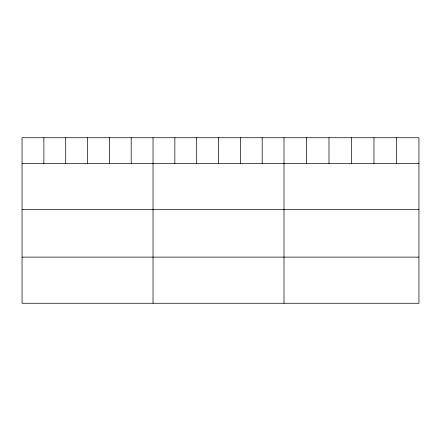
<?xml version="1.0" encoding="UTF-8"?>
<svg xmlns="http://www.w3.org/2000/svg" width="441" height="441" viewBox="0 0 441 441"><rect width="100%" height="100%" fill="white"/><g stroke="black" fill="none" stroke-linecap="round" stroke-linejoin="round"><path stroke-width="0.66" d="M418.95 163.479L418.95 303.259L22.05 303.259L22.05 137.741L418.95 137.741L418.95 163.479L22.05 163.479M22.05 209.607L418.95 209.607M22.05 257.131L418.95 257.131M396.459 137.741L396.459 163.479M373.968 137.741L373.968 163.479M351.477 137.741L351.477 163.479M328.986 137.741L328.986 163.479M306.495 137.741L306.495 163.479M284.004 137.741L284.004 303.259M262.175 137.741L262.175 163.479M240.345 137.741L240.345 163.479M218.516 137.741L218.516 163.479M196.686 137.741L196.686 163.479M174.857 137.741L174.857 163.479M153.027 137.741L153.027 303.259M131.197 137.741L131.197 163.479M109.368 137.741L109.368 163.479M87.539 137.741L87.539 163.479M65.709 137.741L65.709 163.479M43.88 137.741L43.88 163.479"/></g></svg>
